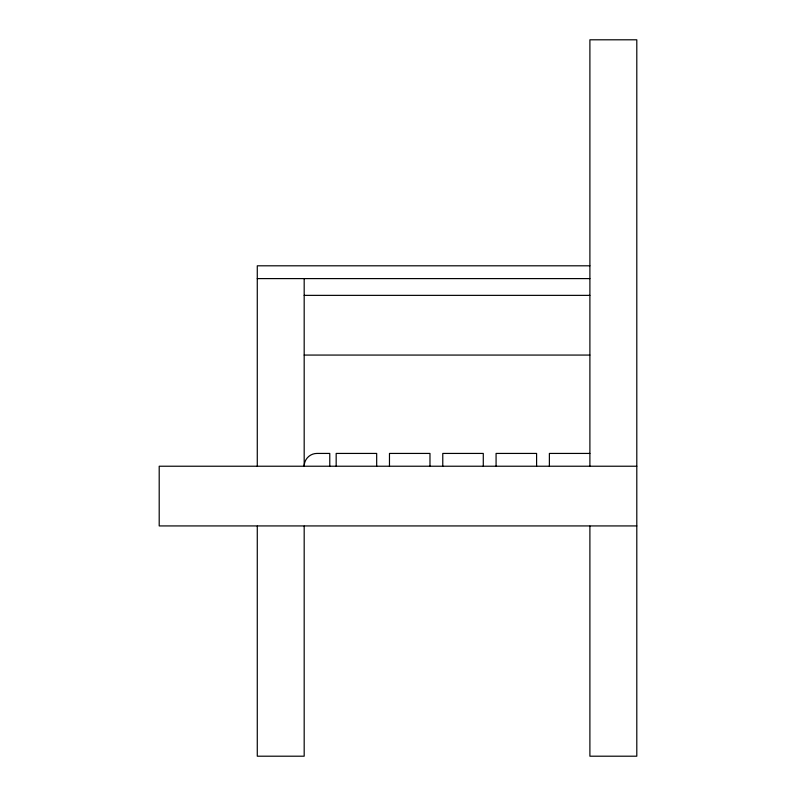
<?xml version="1.0" encoding="UTF-8"?>
<svg xmlns="http://www.w3.org/2000/svg" width="796" height="796" viewBox="0 0 796 796"><rect width="100%" height="100%" fill="white"/><g stroke="black" fill="none" stroke-linecap="round" stroke-linejoin="round"><path stroke-width="1.19" d="M589.896 265.804L257.277 265.804L257.277 466.406M257.277 278.6L589.896 278.6M304.181 295.366L589.896 295.366M304.181 355.066L589.896 355.066M589.896 453.431L549.379 453.431L549.379 466.227M636.8 466.227L159.2 466.227L159.2 525.927L636.8 525.927M589.896 466.406L589.896 39.8L636.8 39.8L636.8 756.2L589.896 756.2L589.896 526.106M536.594 466.227L536.594 453.431L496.077 453.431L496.077 466.227M483.281 466.227L483.281 453.431L442.775 453.431L442.775 466.227M429.979 466.227L429.979 453.431L389.473 453.431L389.473 466.227M376.677 466.227L376.677 453.431L336.171 453.431L336.171 466.227M329.773 466.227L329.773 453.431L316.977 453.431A12.796 12.796 0 0 0 304.181 466.227M304.181 278.6L304.181 466.406M304.181 526.106L304.181 756.2L257.277 756.2L257.277 526.106"/></g></svg>
